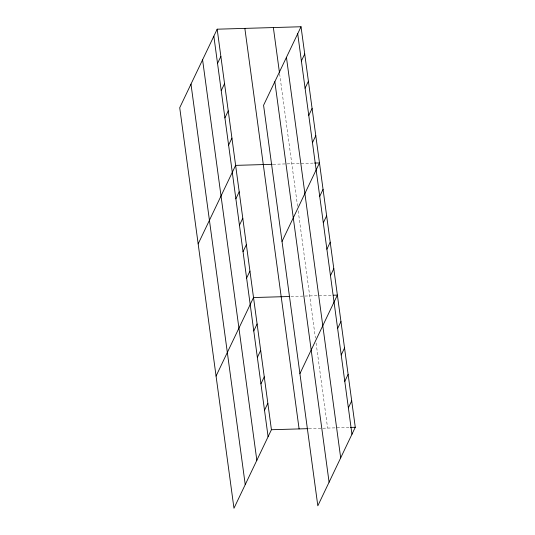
<?xml version="1.0" encoding="UTF-8"?>
<svg xmlns="http://www.w3.org/2000/svg" width="535" height="535" viewBox="0 0 535 535"><rect width="100%" height="100%" fill="white"/><g stroke="black" fill="none" stroke-linecap="round" stroke-linejoin="round"><path stroke-width="0.4" stroke-dasharray="2.67 2.01" d="M273.071 164.285L314.593 163.075M290.973 296.457L332.496 295.246M308.869 428.629L349.582 427.445M279.618 73.776L297.62 206.691M298.182 210.823L315.409 338.04M316.085 342.995L327.607 428.087"/><path stroke-width="0.8" d="M217.177 29.191L179.72 107.722L233.969 508.25L271.426 429.725L217.177 29.191L301.031 26.75L355.28 427.278L317.823 505.809L263.574 105.275L301.031 26.75M217.531 63.411L220.861 56.429M221.222 90.649L224.553 83.667M224.914 117.887L228.244 110.899M228.599 145.119L231.929 138.137M198.164 243.9L235.621 165.375L272.255 164.305M301.386 60.97L304.723 53.988M235.868 198.793L239.198 191.811M239.453 225.228L242.783 218.24M305.077 88.208L308.407 81.22M243.03 251.664L246.361 244.676M308.769 115.44L312.099 108.458M246.608 278.1L249.939 271.111M312.453 142.678L315.784 135.696M216.066 376.078L253.523 297.547L289.341 296.504M282.019 241.459L319.475 162.928L314.593 163.075M253.771 330.964L257.101 323.983M319.723 196.352L323.053 189.363M257.355 357.4L260.685 350.418M323.307 222.787L326.638 215.799M260.933 383.836L264.263 376.854M326.885 249.216L330.215 242.235M264.511 410.271L267.841 403.29M330.463 275.652L333.8 268.67M299.921 373.631L337.378 295.106L333.312 295.226M337.625 328.523L340.955 321.542M341.21 354.959L344.54 347.977M344.787 381.395L348.118 374.406M348.365 407.83L351.702 400.842M271.426 429.725L308.06 428.655M350.398 427.425L355.28 427.278M297.701 33.732L351.95 434.266M286.439 57.345L340.688 457.873M273.358 27.559L279.504 72.947M274.836 81.668L329.085 482.195M244.849 28.388L299.098 428.916M213.846 36.179L268.095 436.707M202.584 59.786L256.833 460.314M190.982 84.109L245.231 484.643"/></g></svg>
